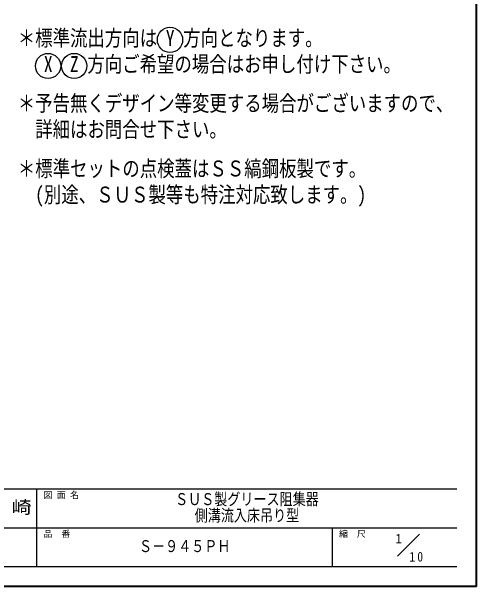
# Model space of a CAD drawing. Units: millimetres at full size, sheet at 1:10; details may follow other scales. Extents: x -2114 to 1936, y -1399 to 1411.
# Drawn here: x 868 to 1936, y -1399 to -77 of the extents above; entities that cross this region are included whole.
import ezdxf
from ezdxf.enums import TextEntityAlignment as Align

# ---------------------------------------------------------------- set-up
doc = ezdxf.new("R2010")
doc.units = ezdxf.units.MM
doc.header["$LTSCALE"] = 10
doc.layers.add('0-0_ﾚｲﾔ1', color=4, linetype='Continuous', lineweight=9)
doc.styles.add('ＭＳ ゴシック', font='')
doc.styles.get('ＭＳ ゴシック').set_extended_font_data('MS Gothic')

msp = doc.modelspace()

# ---------------------------------------------------------------- linework, layer by layer
at = {"layer": '0-0_ﾚｲﾔ1', "color": 1, "lineweight": 40}
for q in [(1936.08, 1411.36), (-2113.92, -1398.64)]:
    msp.add_line((1936.08, -1398.64), q, dxfattribs=at)
at = {"layer": '0-0_ﾚｲﾔ1', "color": 6, "lineweight": 25}
for p, q in [((1891.08, -1175.06), (-88.92, -1175.06)), ((926.79, -1353.64), (926.79, -1175.06)), ((1891.08, -1264.35), (658.94, -1264.35)), ((1605.36, -1353.64), (1605.36, -1264.35)), ((1891.08, -1353.64), (-88.92, -1353.64))]:
    msp.add_line(p, q, dxfattribs=at)
at = {"layer": '0-0_ﾚｲﾔ1', "color": 7, "lineweight": 18}
msp.add_line((1754.86, -1329.14), (1805.36, -1278.64), dxfattribs=at)
at = {"layer": '0-0_ﾚｲﾔ1', "color": 5, "lineweight": 25}
for centre in [(1232.24, -141.97), (952.24, -201.97), (1012.24, -201.97)]:
    msp.add_circle(centre, 29, dxfattribs=at)

# ---------------------------------------------------------------- texts
at = {"layer": '0-0_ﾚｲﾔ1', "color": 7, "style": 'ＭＳ ゴシック'}
for s, height, width, p in [('＊標準流出方向は Y 方向となります。', 36.66, 0.8, (882.74, -166.97)), (' X  Z 方向ご希望の場合はお申し付け下さい。', 36.66, 0.8, (922.74, -226.97)), ('＊予告無くデザイン等変更する場合がございますので、', 36.66, 0.8, (882.74, -316.97)), ('詳細はお問合せ下さい。', 36.66, 0.8, (922.74, -376.97)), ('＊標準セットの点検蓋はＳＳ縞鋼板製です。', 36.66, 0.8, (882.74, -466.97)), ('(別途、ＳＵＳ製等も特注対応致します。)', 36.66, 0.8, (922.74, -526.97)), ('ＳＵＳ製グリース阻集器', 27.49, 0.8, (1243.94, -1219.71)), ('千\u3000崎', 29.33, 1.15, (776.79, -1239.71)), ('側溝流入床吊り型', 27.49, 0.8, (1288.94, -1257.21)), ('Ｓ－９４５ＰＨ', 27.49, 0.8, (1161.08, -1327.74))]:
    msp.add_text(s, height=height, dxfattribs=dict(at, width=width)).set_placement(p, align=Align.BOTTOM_LEFT)
for s, height, p in [('図 面 名', 14.66, (941.79, -1200.06)), ('品\u3000番', 14.66, (941.79, -1289.35)), ('縮\u3000尺', 14.66, (1620.36, -1289.35)), ('1', 21.99, (1749.78, -1306.16))]:
    msp.add_text(s, height=height, dxfattribs=at).set_placement(p, align=Align.BOTTOM_LEFT)
at = {"layer": '0-0_ﾚｲﾔ1', "color": 7, "insert": (1781.75, -1341.54), "char_height": 21.99, "attachment_point": 7, "style": 'ＭＳ ゴシック'}
msp.add_mtext('\\T1.36;\\W0.9;10', dxfattribs=at)

doc.saveas('drawing.dxf')
